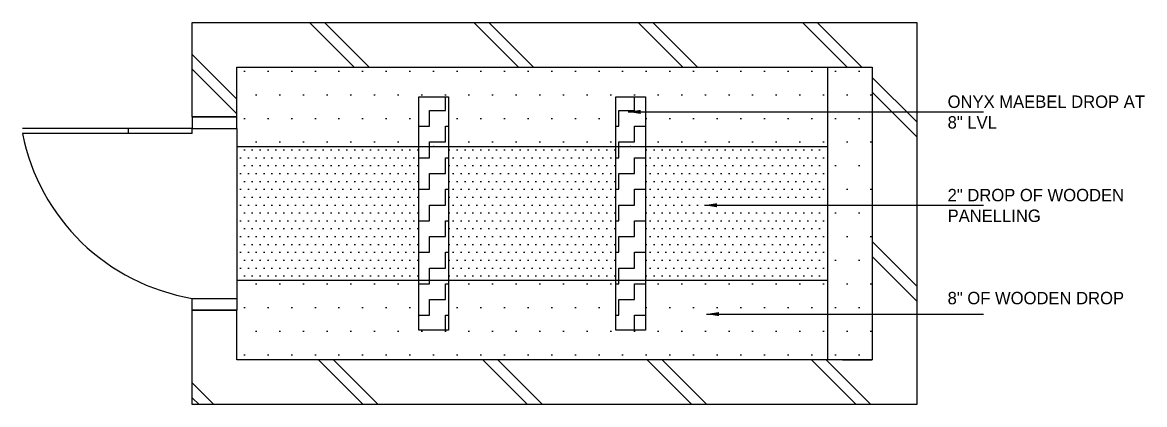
# Model space of a CAD drawing. Header units: millimetres. Extents: x 1176 to 3884, y -586 to 854.
# Drawn here: x 3658.1 to 3884.2, y 75.4 to 152.4 of the extents above; entities that cross this region are included whole.
import ezdxf

# ---------------------------------------------------------------- set-up
doc = ezdxf.new("R2010")
doc.units = ezdxf.units.MM
doc.dimstyles.new('ISO-25', dxfattribs={"dimtxt": 2.5, "dimasz": 2.5, "dimexe": 1.25, "dimexo": 0.625, "dimtad": 1, "dimlunit": 4, "dimtxsty": 'Standard', "dimcen": 2.5, "dimadec": 0, "dimazin": 0, "dimtfac": 1, "dimtmove": 0, "dimatfit": 3, "dimfxl": 1, "dimarcsym": 0})

msp = doc.modelspace()

# ---------------------------------------------------------------- hatches: boundary and pattern name
h = msp.add_hatch()
h.set_pattern_fill('JIS_LC_8A', color=256, scale=3, angle=-90, style=0)
h.set_pattern_definition([(315, (2711.199, 1491.06), (16.5463, 16.5463), []), (315, (2711.199, 1488.06), (16.5463, 16.5463), [])])
h.paths.add_polyline_path([(3829.316, 84.387), (3701.316, 84.387), (3701.316, 94.387), (3692.316, 94.387), (3692.316, 75.387), (3838.316, 75.387), (3838.316, 152.387), (3692.316, 152.387), (3692.316, 133.387), (3701.316, 133.387), (3701.316, 143.387), (3829.316, 143.387)])
h = msp.add_hatch()
h.set_pattern_fill('DOTS', color=256, scale=3, style=0)
h.set_pattern_definition([(0, (0, -62.2077), (2.38125, 4.7625), [0, -4.7625])])
h.paths.add_polyline_path([(3701.316, 143.387), (3701.316, 133.387), (3701.316, 130.984), (3701.316, 127.387), (3737.983, 127.387), (3737.983, 137.387), (3743.983, 137.387), (3743.983, 127.387), (3777.65, 127.387), (3777.65, 137.387), (3783.65, 137.387), (3783.65, 127.387), (3820.316, 127.387), (3820.316, 143.387)])
h.paths.add_polyline_path([(3820.316, 84.387), (3820.316, 100.387), (3783.65, 100.387), (3783.65, 90.387), (3777.65, 90.387), (3777.65, 100.387), (3743.983, 100.387), (3743.983, 90.387), (3737.983, 90.387), (3737.983, 100.387), (3701.316, 100.387), (3701.316, 96.79), (3701.316, 94.387), (3701.316, 84.387)])
h.paths.add_polyline_path([(3820.316, 84.387), (3829.316, 84.387), (3829.316, 143.387), (3820.316, 143.387)])
h = msp.add_hatch()
h.set_pattern_fill('ZIGZAG', color=256, style=0)
h.set_pattern_definition([(0, (0, -62.2077), (3.175, 3.175), [3.175, -3.175]), (90, (3.175, -62.2077), (-3.175, 3.175), [3.175, -3.175])])
h.paths.add_polyline_path([(3737.983, 100.387), (3743.983, 100.387), (3743.983, 127.387), (3737.983, 127.387)])
h.paths.add_polyline_path([(3743.983, 137.387), (3737.983, 137.387), (3737.983, 127.387), (3743.983, 127.387)])
h.paths.add_polyline_path([(3743.983, 100.387), (3737.983, 100.387), (3737.983, 90.387), (3743.983, 90.387)])
h.paths.add_polyline_path([(3777.65, 90.387), (3783.65, 90.387), (3783.65, 100.387), (3777.65, 100.387)])
h.paths.add_polyline_path([(3783.65, 127.387), (3777.65, 127.387), (3777.65, 100.387), (3783.65, 100.387)])
h.paths.add_polyline_path([(3783.65, 127.387), (3783.65, 137.387), (3777.65, 137.387), (3777.65, 127.387)])
h = msp.add_hatch()
h.set_pattern_fill('DOTS', color=256, style=0)
h.set_pattern_definition([(0, (0, -62.2077), (0.79375, 1.5875), [0, -1.5875])])
h.paths.add_polyline_path([(3783.65, 127.387), (3783.65, 100.387), (3820.316, 100.387), (3820.316, 127.387)])
h.paths.add_polyline_path([(3743.983, 127.387), (3743.983, 100.387), (3777.65, 100.387), (3777.65, 127.387)])
h.paths.add_polyline_path([(3737.983, 100.387), (3737.983, 127.387), (3701.316, 127.387), (3701.316, 100.387)])

# ---------------------------------------------------------------- linework, layer by layer
for p, q in [((3701.316, 133.387), (3701.316, 143.387)), ((3701.316, 143.387), (3829.316, 143.387)), ((3820.316, 143.387), (3820.316, 84.387)), ((3829.316, 143.387), (3829.316, 84.387)), ((3829.316, 143.387), (3829.316, 84.387)), ((3692.316, 133.387), (3701.316, 133.387)), ((3692.316, 130.984), (3658.123, 130.984)), ((3692.316, 129.984), (3658.123, 129.984)), ((3679.524, 129.984), (3679.524, 130.984)), ((3692.316, 129.984), (3692.316, 130.984)), ((3701.316, 130.984), (3701.316, 96.79)), ((3701.316, 127.387), (3820.316, 127.387)), ((3820.316, 100.387), (3701.316, 100.387)), ((3692.316, 94.387), (3701.316, 94.387)), ((3701.316, 84.387), (3701.316, 94.387)), ((3829.316, 84.387), (3701.316, 84.387)), ((3823.316, 84.387), (3829.316, 84.387))]:
    msp.add_line(p, q)
msp.add_lwpolyline([(3692.316, 133.387), (3692.316, 152.387), (3838.316, 152.387), (3838.316, 75.387), (3692.316, 75.387), (3692.316, 94.387)])
for points in [[(3737.983, 137.387), (3743.983, 137.387), (3743.983, 90.387), (3737.983, 90.387)], [(3777.65, 137.387), (3783.65, 137.387), (3783.65, 90.387), (3777.65, 90.387)], [(3692.316, 133.387), (3692.316, 130.984), (3701.316, 130.984), (3701.316, 133.387)], [(3692.316, 94.387), (3692.316, 96.79), (3701.316, 96.79), (3701.316, 94.387)]]:
    msp.add_lwpolyline(points, close=True)
msp.add_arc((3699.299, 138.192), 41.986, 191.27372, 260.42665)
for p in [(3740.983, 127.387), (3740.983, 127.387), (3780.65, 127.387), (3780.65, 127.387)]:
    msp.add_point(p)

# ---------------------------------------------------------------- texts
at = {"char_height": 2.5, "width": 42.91277, "attachment_point": 1}
for s, insert in [('ONYX MAEBEL DROP AT 8" LVL', (3844.52, 137.669)), ('2" DROP OF WOODEN PANELLING', (3844.52, 118.844)), ('8" OF WOODEN DROP', (3844.52, 98.094))]:
    msp.add_mtext(s, dxfattribs=dict(at, insert=insert))

# ---------------------------------------------------------------- leaders
for points in [[(3780.184, 134.36), (3851.766, 134.36)], [(3795.567, 115.553), (3851.766, 115.553)], [(3795.95, 93.618), (3851.766, 93.618)]]:
    msp.add_leader(points, dimstyle='ISO-25', override={"dimgap": 0.625, "dimtad": 0})

doc.saveas('drawing.dxf')
